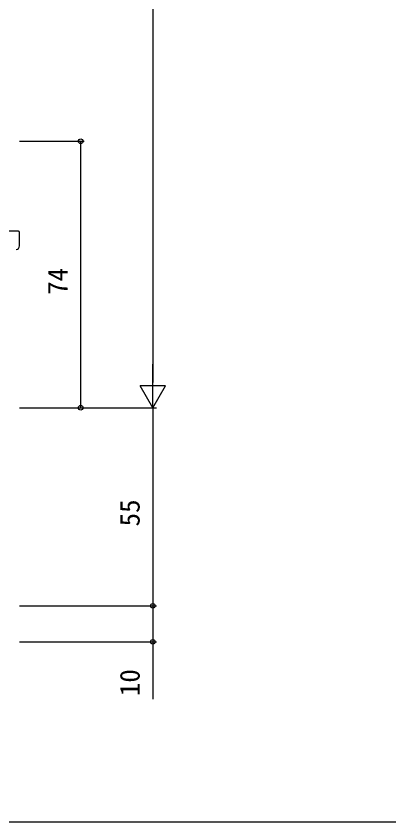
# Model space of a CAD drawing. Units: millimetres, scale not verified. Extents: x -437 to 438, y -281 to 279.
# Drawn here: x -243.7 to -140.3, y -281.3 to -57.5 of the extents above; entities that cross this region are included whole.
import ezdxf
from ezdxf.enums import TextEntityAlignment as Align

# ---------------------------------------------------------------- set-up
doc = ezdxf.new("R2010")
doc.units = ezdxf.units.MM
doc.header["$LTSCALE"] = 2
for name, color, linetype in [('0-4_YKK_13', 4, 'Continuous'), ('0-6_YKK_D', 6, 'Continuous'), ('0-7_YKK_ZWAK', 7, 'Continuous')]:
    doc.layers.add(name, color=color, linetype=linetype)
doc.styles.add('ＭＳ ゴシック', font='')
doc.styles.get('ＭＳ ゴシック').set_extended_font_data('MS Gothic')

msp = doc.modelspace()

# ---------------------------------------------------------------- linework, layer by layer
at = {"layer": '0-4_YKK_13'}
for p, q in [((-243.1, -117.3), (-245.8, -117.3)), ((-242.8, -121.384), (-242.8, -117.6))]:
    msp.add_line(p, q, dxfattribs=at)
for centre, radius, start, end in [((-243.1, -117.6), 0.3, 0, 90), ((-243.8, -121.384), 1, 275, 0)]:
    msp.add_arc(centre, radius, start, end, dxfattribs=at)
at = {"layer": '0-6_YKK_D'}
for p, q in [((-205.8, 156.7), (-205.8, -159.3)), ((-242.8, -92.3), (-224.8, -92.3)), ((-225.8, -166.3), (-225.8, -92.3)), ((-205.8, -166.3), (-205.8, -154.176)), ((-205.8, -166.3), (-209.3, -160.238)), ((-202.3, -160.238), (-209.3, -160.238)), ((-205.8, -166.3), (-202.3, -160.238)), ((-242.8, -166.3), (-204.8, -166.3)), ((-242.8, -166.3), (-224.8, -166.3)), ((-242.8, -166.3), (-204.8, -166.3)), ((-205.8, -166.3), (-205.8, -221.3)), ((-242.8, -221.3), (-204.8, -221.3)), ((-242.8, -221.3), (-204.8, -221.3)), ((-242.8, -231.3), (-204.8, -231.3))]:
    msp.add_line(p, q, dxfattribs=at)
msp.add_lwpolyline([(-205.8, -221.3), (-205.8, -231.3), (-205.8, -247.225)], dxfattribs=at)
for centre in [(-225.8, -92.3), (-225.8, -166.3), (-205.8, -221.3), (-205.8, -221.3), (-205.8, -231.3)]:
    msp.add_circle(centre, 0.637, dxfattribs=at)
at = {"layer": '0-7_YKK_ZWAK'}
msp.add_lwpolyline([(-436.8, -281.3), (438.2, -281.3), (438.2, 243.7)], dxfattribs=at)

# ---------------------------------------------------------------- texts
at = {"layer": '0-6_YKK_D', "style": 'ＭＳ ゴシック'}
for s, p in [('74', (-227.8, -134.946)), ('55', (-207.8, -199.255)), ('10', (-207.8, -246.376))]:
    msp.add_text(s, height=5.499, rotation=90, dxfattribs=at).set_placement(p, align=Align.BOTTOM_LEFT)

doc.saveas('drawing.dxf')
